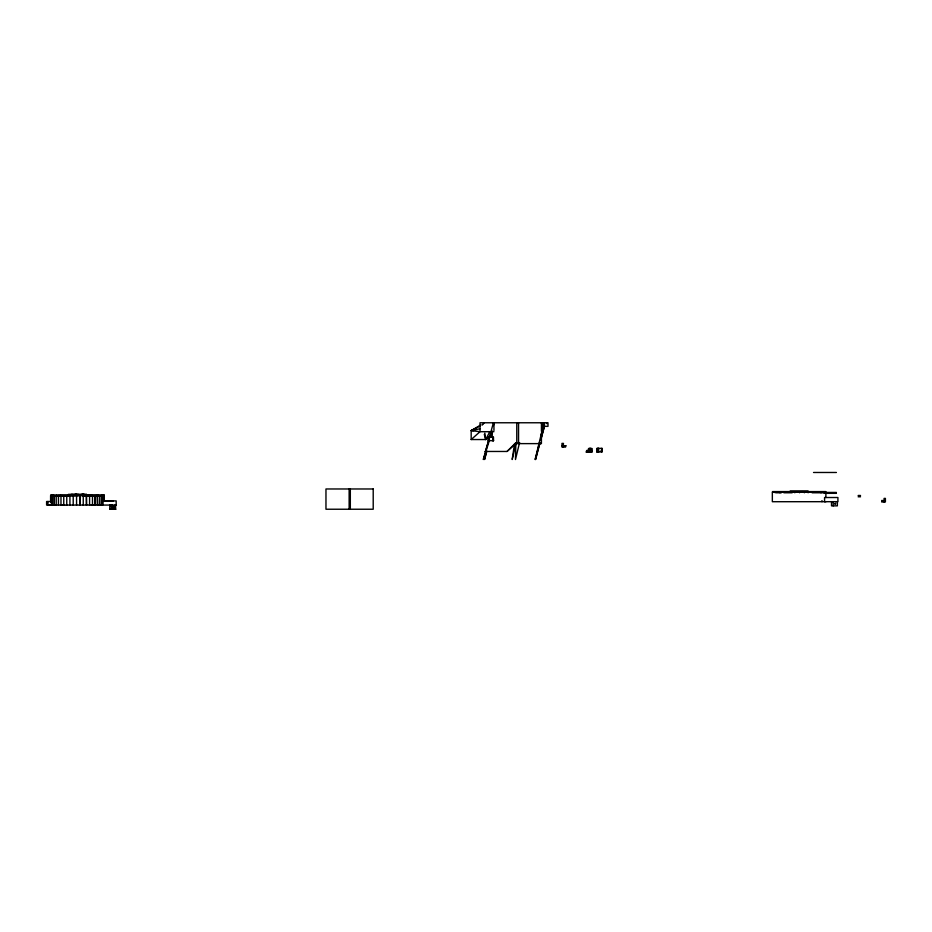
<?xml version="1.0" encoding="UTF-8"?>
<svg xmlns="http://www.w3.org/2000/svg" width="932" height="932" viewBox="0 0 932 932"><rect width="100%" height="100%" fill="white"/><g stroke="black" fill="none" stroke-linecap="round" stroke-linejoin="round"><path stroke-width="1.4" d="M101.938 496.139L104.198 495.544L104.186 500.892L103.918 496.884M104.198 495.544L103.79 500.892L103.976 494.95L50.817 494.962L50.922 501.509L50.922 495.556M825.717 492.178L825.717 491.583L772.558 491.583L772.558 492.178M86.326 495.253L86.338 494.356L86.338 495.253L86.326 494.356L68.397 494.356M95.134 505.086L95.169 496.139L95.134 505.086L91.464 505.086M97.359 496.045L97.406 494.95L97.347 496.139L82.599 496.15L82.599 495.544M516.771 442.723L515.874 442.723L515.478 459.523L519.567 442.56M56.654 495.556L56.677 495.253M103.79 500.892L104.034 495.544L101.425 494.95L103.976 494.95M51.971 502.418L52.192 495.556M51.971 502.278L51.726 503.746L52.145 498.841M51.901 501.509L52.309 495.556M50.666 505.086L53.369 505.086M514.499 443.97L512.181 459.523L515.874 443.62L514.674 443.62M110.896 505.82L109.778 505.062L109.778 509.233L115.615 509.233L113.832 507.672L111.479 509.233L111.479 505.062L113.576 506.554L112.026 506.577L113.867 506.647L115.615 505.062L115.615 509.233L113.949 507.579C110.104 508.08 115.906 505.796 112.958 507.125C113.611 509.035 117.677 504.76 112.248 507.579M596.841 451.962L596.841 448.385L602.247 448.35L602.247 451.927L596.841 451.962L597.435 448.385M597.47 451.927L598.158 448.35M539.465 442.56L535.574 459.523L540.047 442.723M541.084 435.489L543.997 422.767L535.154 459.523L539.779 442.933M486.597 451.041L484.558 459.523L486.842 451.181M541.096 438.786L544.416 426.343L544.416 422.767M493.401 422.767L483.324 459.523L489.218 440.976M540.56 440.172L544.416 426.343M485.409 451.461L488.776 440.533M489.615 437.795L491.723 430.968M493.412 425.505L494.251 422.767M490.477 437.003L492.166 431.702M480.528 425.12L471.184 430.607L471.184 439.543L485.7 439.543L489.486 432.355M114.869 506.192L114.088 507.392L115.615 505.062L112.434 507.171M113.751 507.695L111.479 509.233L112.958 507.125L111.479 505.062L113.424 506.565M114.077 506.868L115.615 505.062L114.147 507.171L112.422 507.008M113.529 507.742L111.479 509.233L112.97 507.276M114.123 507.008L112.376 506.868L114.123 507.008L115.615 505.062M113.378 507.719L111.479 509.233L113.028 507.427M111.479 509.233L113.121 507.556M482.613 424.538C481.774 424.421 481.273 426.53 484.197 422.767M485.071 451.461L507.031 451.461L515.874 442.723M471.184 439.543L480.027 431.702L493.948 431.702M484.291 434.394L485.7 439.543L490.616 435.186M507.031 451.461L515.874 443.62M480.446 425.761L471.184 430.607L480.027 431.702L480.027 422.767L547.993 422.767L547.993 426.343L542.634 426.343L541.434 422.767L541.434 431.318M480.027 428.732L471.184 430.607L473.852 430.607M825.938 501.684L825.018 501.696M112.12 507.672L113.949 507.579M52.681 505.086L50.98 505.086L52.029 505.086L51.971 501.509L46.6 501.509L46.6 505.086L100.237 505.062M101.006 505.062L97.511 505.086L97.347 496.139M51.481 501.509L51.481 505.086L48.301 505.086M73.337 494.356L71.147 494.356M51.481 505.086L52.483 505.086M76.575 494.356L75.876 494.356M82.307 494.356L83.496 494.356L82.633 494.356M74.933 494.356L76.447 494.356M74.676 494.356L77.472 494.356M74.141 495.556L73.209 495.556L73.209 505.086M493.494 440.673L488.007 440.673L488.007 437.096L493.482 437.096L493.494 440.673L492.737 437.096L493.436 440.673M518.553 442.723L519.45 442.723L519.45 443.62L541.41 443.62L541.434 434.172M561.973 445.764L566.143 445.764M590.434 448.688L588.488 448.607L588.488 452.183M586.706 450.692L586.112 452.183L592.17 452.148L592.17 448.572L590.853 448.572L590.853 452.148M588.476 450.657L589.071 450.657M591.144 450.75L586.647 450.471L586.647 451.962L591.144 451.95L591.144 448.374L589.036 448.385L589.036 451.962M601.047 450.727L602.247 450.727M588.488 450.995L592.17 450.948M813.531 472.477L836.412 472.477M790.138 490.989L808.126 490.989M776.158 492.178L772.337 492.178L772.348 501.719L837.915 501.684L837.915 497.513L824.564 497.525L824.564 501.696M824.971 492.434L836.412 492.434M776.158 492.772L781.296 492.772L781.296 492.178M792.165 492.772L783.905 492.772L783.905 492.178M812.11 492.772L819.088 492.772L819.088 492.178M820.556 492.772L824.645 492.772M824.971 493.331L836.412 493.331M75.783 494.356L77.018 494.356M80.944 494.356L84.963 494.356M103.976 495.544L101.425 495.544L101.285 505.074M52.798 495.556L50.596 495.556L50.596 501.509M858.139 495.475L860.527 495.475M101.285 496.139L99.573 496.139L99.573 505.074L116.174 505.062L116.174 500.892L102.823 500.892L102.625 505.074L102.625 496.139M97.895 496.139L102.904 496.139L102.904 495.544M858.139 496.791L860.527 496.791M825.834 497.525L825.938 492.178L823.678 492.772M104.64 500.892L113.366 500.892M885.4 500.787L881.707 500.484L881.707 501.975L885.4 501.975L885.4 498.399L884.084 498.399L884.084 501.975M62.071 505.086L64.669 505.086M112.353 507.462L114.054 507.462L115.615 509.233M111.98 507.73L113.832 507.672M92.245 495.544L86.385 494.95L89.309 495.544M97.511 495.544L99.293 496.139L99.293 495.544L58.227 495.556L58.227 496.15M98.396 495.544L99.293 496.139M113.273 506.624L111.479 505.062L112.982 506.973M113.145 506.705L111.479 505.062L113.052 506.833M78.451 494.356L78.999 495.253L78.999 494.356M542.04 422.767L542.634 426.343M484.838 433.159L485.7 439.543M97.394 496.139L97.371 494.95L97.406 496.139L97.371 495.544M103.557 495.544L103.65 500.892M56.211 496.15L56.223 505.086M54.324 505.086L54.324 495.556L50.817 495.556L50.701 501.754M51.656 495.556L51.656 501.509M50.701 495.556L50.701 502.36M47.94 501.509L47.94 505.086M837.367 501.684L837.367 505.855L831.519 505.855L831.519 501.684M833.22 501.684L833.22 505.855M821.977 500.612L821.977 501.696M821.034 492.772L821.034 492.178L779.979 492.178L779.979 492.772M819.857 492.178L819.857 492.772M808.126 492.178L808.126 492.772M804.351 492.178L804.351 492.772M802.254 491.583L802.254 492.178M799.621 492.178L799.621 492.772M794.821 492.178L794.821 492.772M775.168 492.178L775.168 492.772M601.606 448.385L601.606 451.962M598.67 448.35L598.67 451.927M598.041 448.385L598.041 450.773M590.34 448.385L590.34 451.962M589.828 448.374L589.828 451.95M589.805 450.995L589.805 452.183M588.045 450.75L587.451 450.459L587.451 451.95M565.549 445.764L565.549 447.08L561.973 447.08L561.973 443.387L563.464 443.387L563.173 447.08M546.804 422.767L546.804 423.664M540.502 442.723L540.502 443.62M518.553 422.767L518.553 443.62L516.771 443.62L516.771 422.767M493.948 422.767L493.948 430.433M492.9 437.096L492.737 440.673M492.678 438.285L492.678 440.673M492.224 431.132L492.224 437.096M489.347 437.096L489.347 440.673M350.327 488.974L350.327 509.233M349.139 488.974L349.139 509.233M102.159 495.544L102.159 496.139M98.116 495.544L98.116 496.139M97.406 494.95L97.511 505.086M96.555 494.95L96.555 495.544M92.478 496.15L92.478 505.086M91.161 495.544L91.161 496.15M89.577 495.544L89.577 505.086M83.251 495.544L83.251 505.086M80.513 494.95L79.931 505.086L79.931 495.556L80.513 495.544L62.153 496.15L62.153 495.556M76.564 495.556L76.564 505.086M73.08 495.556L73.08 496.15M69.923 495.556L69.923 505.086M69.294 495.556L69.294 496.15M68.409 494.962L68.409 495.556M66.754 496.15L66.754 505.086M63.76 496.15L63.76 505.086M60.976 505.086L60.976 495.556L59.543 496.15L53.415 496.15L53.415 495.556L54.417 496.15M58.448 496.15L58.448 505.086M52.879 494.962L52.798 505.086M834.723 503.595C835.363 505.901 836.54 502.068 834.723 503.595M110.873 508.476L109.778 509.233L110.873 508.476M60.766 495.556L59.543 496.15L60.766 495.556M373.208 488.974L325.967 488.974L325.967 509.233L373.208 509.233L373.208 488.974M113.797 506.612L112.679 505.855L113.727 506.577M113.914 509.233L113.168 508.126L113.914 509.233M86.49 505.086L86.431 495.544L86.49 505.086"/></g></svg>
